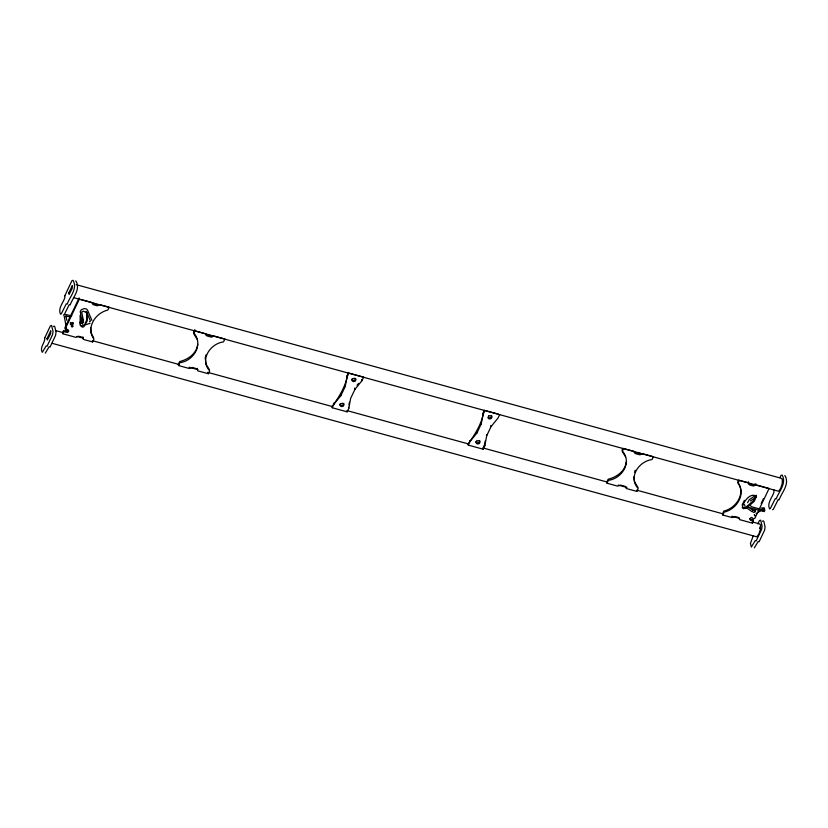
<?xml version="1.0" encoding="UTF-8"?>
<svg xmlns="http://www.w3.org/2000/svg" width="828" height="828" viewBox="0 0 828 828"><rect width="100%" height="100%" fill="white"/><g stroke="black" fill="none" stroke-linecap="round" stroke-linejoin="round"><path stroke-width="1.24" d="M756.212 495.216L753.925 500.298L745.966 507.129L742.944 507.543M332.225 407.749L333.819 404.312L340.877 395.639L345.214 386.552L347.077 376.605L348.774 373.045L363.658 377.133L361.96 380.694L355.005 389.243L350.668 398.33L348.774 408.421L347.108 411.837L332.225 407.749L331.956 406.631C339.573 396.426 346.063 385.61 348.091 372.817M348.981 404.778L349.457 402.263M499.708 414.497L498.011 418.057L491.056 426.606L486.719 435.694L484.825 445.785L483.148 449.2L468.265 445.112L468.006 443.994C475.624 433.789 482.103 422.963 484.132 410.181M468.265 445.112L469.869 441.676L476.928 433.003L481.254 423.915L483.128 413.969L484.825 410.409L498.466 414.155M484.794 443.404L485.27 440.879M80.099 315.396L80.275 325.363L82.251 327.143L83.835 326.801L87.199 320.964L86.723 312.694L83.38 311.173L81.796 311.835M197.706 344.376C196.65 353.628 188.049 359.507 179.624 361.577L178.268 364.423L178.527 365.541L189.177 368.47L192.075 367.435L196.339 368.605L197.592 369.505L197.695 370.809L208.345 373.728L209.701 370.882C199.331 359.662 210.353 343.579 223.539 341.871L224.895 339.025L214.255 336.106L211.347 337.131L207.093 335.961L205.83 335.071L205.727 333.767L195.087 330.838L194.818 329.72L193.462 332.566C204.009 344.055 193.804 360.925 179.883 362.695L178.527 365.541M206.058 354.736L205.189 357.955L206.11 364.299L209.443 369.764M626.206 462.055C625.15 471.308 616.549 477.176 608.125 479.257L606.769 482.103L607.027 483.221L617.678 486.139L620.576 485.104L624.84 486.274L626.092 487.174L626.196 488.479L636.846 491.408L638.202 488.561C627.831 477.332 638.854 461.258 652.04 459.55L653.395 456.704L642.756 453.775L639.847 454.81L635.593 453.64L634.331 452.74L634.227 451.436L623.587 448.517L622.221 451.363L625.554 456.828M634.558 472.405L635.138 470.263M759.649 528.523L760.145 526.805M747.58 502.751L749.268 499.667L755.291 495.568M774.056 489.948L773.859 492.494C772.089 497.794 766.863 503.041 769.533 508.889L770.371 508.485L775.308 498.57L776.178 498.88C778.962 491.335 786.766 483.531 782.17 475.055L781.001 475.386L779.924 477.632M753.314 535.644L750.447 543.354L751.338 547.06L755.25 540.612L756.13 540.932L761.605 529.454L762.102 526.277L760.653 520.17L759.473 520.512L757.827 523.948M754.701 511.011L755.25 509.8M68.093 330.765L66.519 331.428L63.539 330.61L62.835 333.767L75.855 337.348L78.484 336.24L82.21 337.265L83.276 338.103L83.297 339.387L92.591 341.943L93.957 339.097C85.532 327.774 95.541 312.839 107.795 310.086L109.151 307.24L99.846 304.683L97.218 305.791L93.502 304.766L92.425 303.928L92.405 302.644L80.575 299.394M62.835 333.767L63.539 330.61M85.108 323.665L87.106 318.904L86.454 311.576M195.087 330.838L193.721 333.684L197.054 339.159M343.786 403.443L342.989 405.12L340.908 405.503L339.635 404.209M355.719 378.437L354.912 380.124L352.842 380.507L351.569 379.203M479.836 440.806L479.029 442.483L476.959 442.866L475.686 441.562M491.76 415.801L490.952 417.488L488.882 417.861M621.963 450.246L622.863 448.341M607.027 483.221L608.383 480.375C621.6 478.615 632.313 462.831 622.625 451.332M738.617 480.126L737.707 482.031C746.131 493.353 736.123 508.288 723.869 511.042L722.513 513.888L722.782 515.006L732.076 517.562L734.715 516.455L738.431 517.469L739.497 518.318L739.518 519.601L752.538 523.182L753.252 520.025L749.619 518.701M722.782 515.006L724.138 512.159C736.392 509.406 746.401 494.471 737.976 483.148L739.332 480.302L748.636 482.859L748.657 484.142L749.723 484.98L753.439 486.005L756.078 484.897L769.098 488.468L754.867 518.297L753.294 518.959L751.979 517.5L751.017 517.521L749.889 519.042L750.541 520.326L753.511 521.143M742.085 505.163L744.362 500.391M761.17 503.414L763.354 498.829M70.318 322.392L70.918 323.934L72.409 323.676L72.999 322.475M72.667 324.793L73.268 323.593L72.367 322.651L70.887 322.91L70.287 324.1L71.177 325.052M778.279 499.377L773.352 509.303L772.514 509.706M65.671 316.679L66.768 316.203L70.442 317.165M762.847 510.71L763.406 509.996L751.72 506.798L750.654 505.918M357.054 385.279L358.607 383.374M84.653 324.617L81.993 326.025L80.606 325.445L79.923 321.968M755.809 483.78L753.18 484.887L749.454 483.862L748.388 483.024L748.367 481.741M67.089 329.834L65.816 330.165L65.164 328.882L79.385 299.063L79.126 297.945L64.894 327.764L65.971 329.161M89.434 321.823L90.449 321.067L86.288 311.287M53.396 326.605L54.141 326.066L54.855 326.905L56.025 332.37L55.528 335.547L50.053 347.025L49.173 346.715L45.261 353.152M762.453 521.329L763.199 520.781L763.913 521.619L765.082 527.094L764.575 530.272L759.1 541.75L758.231 541.429L754.308 547.867M756.078 513.712L762.94 509.148M750.354 500.971L756.409 496.841M63.466 314.992L64.294 314.588L69.231 304.663L70.101 304.983C72.885 297.428 80.689 289.624 76.093 281.147L75.669 280.94M761.325 507.988L764.285 507.854L764.834 510.7L764.254 511.58L750.24 507.947M85.439 324.773L90.128 323.344M753.107 510.296L754.587 510.007L755.519 510.917L754.97 512.128L753.49 512.418L752.559 511.507M98.48 304.538L96.948 304.673L92.167 302.81M212.806 335.94L206.824 334.843L205.572 333.953M641.307 453.609L635.324 452.523L634.072 451.622M65.474 314.485L71.788 315.82M81.765 321.192L82.8 321.45L83.328 320.508L81.817 312.58M76.124 284.635L780.949 478.191L782.346 479.257L782.222 483.521L780.638 488.479L778.537 491.232L73.713 297.666M63.808 331.728L67.71 332.483L68.796 330.983L68.051 329.679M55.621 330.579L63.104 332.639M76.828 336.406L83.059 338.114M93.046 340.857L179.117 364.496M189.094 367.239L197.83 369.64M207.807 372.372L332.556 406.631M347.532 410.75L468.534 443.974M483.5 448.093L607.007 481.999M618.237 485.084L626.962 487.485M636.949 490.228L723.02 513.867M731.755 516.258L739.238 518.318M752.962 522.085L759.193 523.803L760.59 524.869L760.466 529.123L758.893 534.081L756.792 536.834L51.957 343.278M80.896 320.943L83.069 321.606L83.618 322.796M80.668 322.63L82.314 323.137L81.734 322.765L82.655 324.265M784.716 475.665L785.151 475.872C789.736 484.349 781.942 492.153 779.158 499.698L778.744 499.905M747.684 506.457L753.066 510.431M746.545 507.678L751.959 511.663M82.138 317.776L83.328 320.508L82.624 319.67M637.943 487.444L634.61 481.968L633.875 476.897M93.688 337.979L91.018 332.69L90.635 327.712M91.898 320.395L87.561 310.2L86.505 309.01L84.332 308.544L81.299 309.734L80.244 311.442L81.599 320.239M744.496 504.542L744.993 505.98M762.764 508.702L763.157 510.245M752.279 522.064L752.538 523.182M636.577 490.29L636.846 491.408M490.787 425.488L491.056 426.606M482.859 412.851L483.128 413.969M486.45 434.576L486.719 435.694M480.985 422.797L481.254 423.915M484.825 445.785L484.556 444.667L482.879 448.083L483.148 449.2M476.659 431.885L476.928 433.003M469.6 440.558L469.869 441.676M361.691 379.576L361.96 380.694M354.736 388.125L355.005 389.243M346.818 375.488L347.077 376.605M344.945 385.434L345.214 386.552M348.516 407.304L348.774 408.421M346.839 410.719L347.108 411.837M340.608 394.521L340.877 395.639M333.56 403.195L333.819 404.312M208.076 372.61L208.345 373.728M92.332 340.825L92.591 341.943M65.878 315.789L66.83 320.343M64.16 315.882L66.871 330.258M197.323 368.388L197.437 369.692M83.007 336.986L83.028 338.269M756.471 496.334L754.194 501.416L746.235 508.247L743.202 508.661L742.281 507.626C743.058 502.254 750.189 491.873 756.471 496.334M47.02 338.611L47.341 339.956L50.601 333.808L50.777 330.734L47.02 338.611M68.765 293.019L69.086 294.364L72.119 288.682L72.295 285.619L68.765 293.019M44.764 337.855C45.281 342.864 39.309 347.149 42.28 352.335L46.202 345.897L47.072 346.218L52.547 334.729L53.054 331.552L51.595 325.456L50.425 325.787L44.764 337.855M64.812 295.813L64.812 297.78C63.042 303.069 57.815 308.316 60.485 314.174L61.324 313.771L66.261 303.845L67.13 304.166C69.914 296.61 77.708 288.806 73.123 280.33L71.943 280.671L64.812 295.813M71.622 325.787L71.446 326.656L72.367 326.998L73.112 326.335L72.647 325.58L71.622 325.787M340.712 403.64L339.904 405.327L341.177 406.62L343.258 406.237L344.055 404.561L342.782 403.257L340.712 403.64M352.635 378.644L351.828 380.321L353.101 381.625L355.181 381.242L355.978 379.555L354.705 378.261L352.635 378.644M476.752 441.003L475.945 442.68L477.218 443.984L479.298 443.601L480.095 441.924L478.822 440.62L476.752 441.003M488.675 415.998L487.878 417.685L489.151 418.978L491.221 418.606L492.029 416.919L490.756 415.625L488.675 415.998M754.339 514.881L755.343 516.072L754.339 514.881"/></g></svg>
